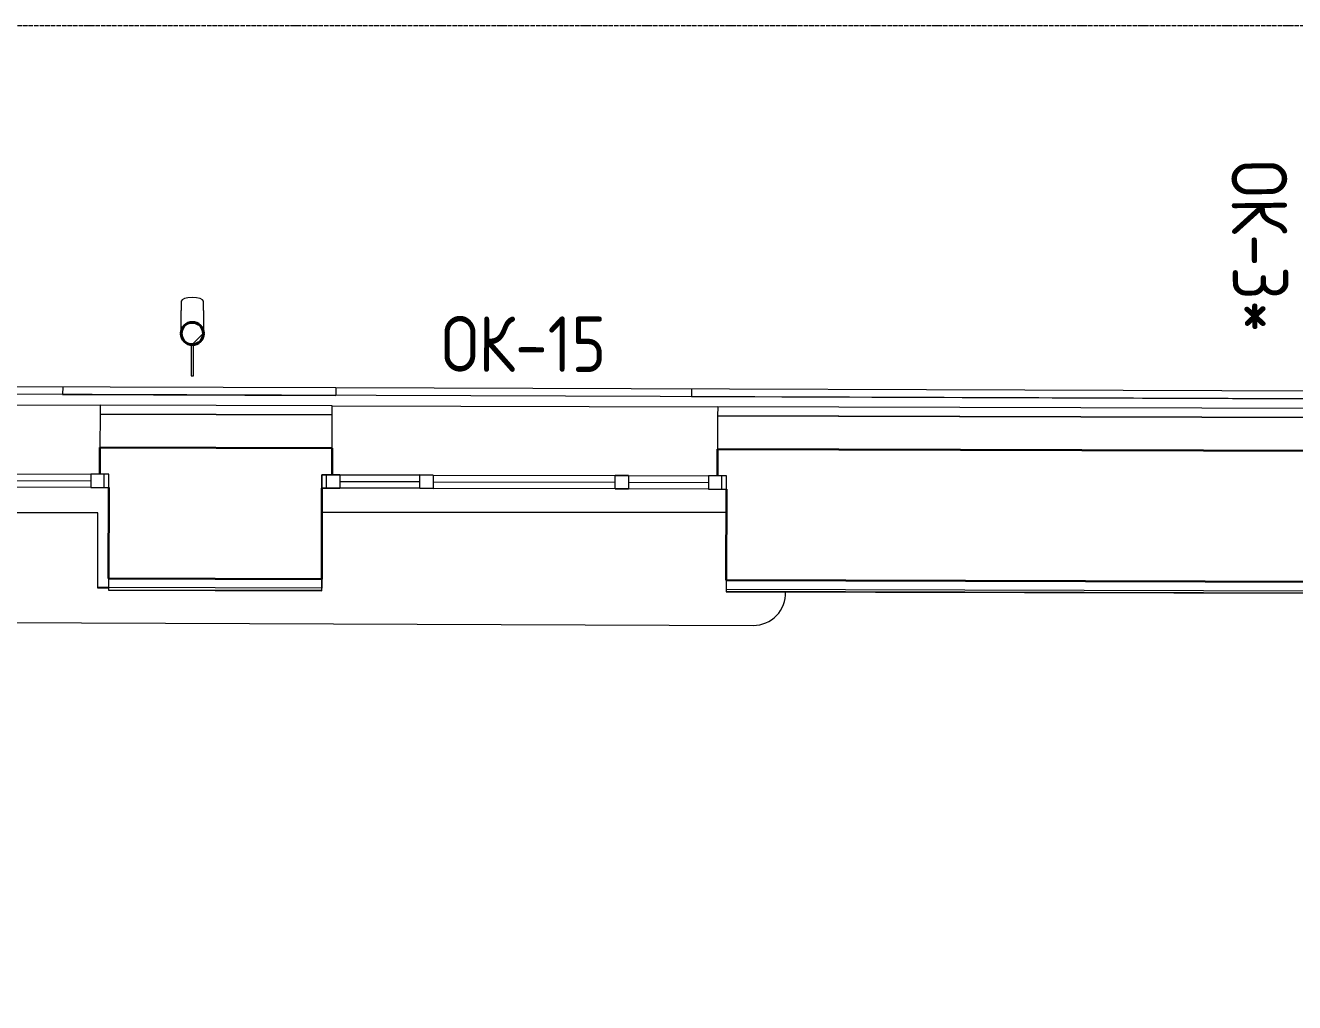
# Model space of a CAD drawing. Header units: millimetres. Extents: x -10178924 to 11692288, y -947381 to 58396.
# Drawn here: x 31989 to 37701, y -362268 to -357869 of the extents above; entities that cross this region are included whole.
import ezdxf

# ---------------------------------------------------------------- set-up
doc = ezdxf.new("R2010")
doc.units = ezdxf.units.MM
doc.linetypes.add('ADSK_Линия сетки', pattern=[25, 20, -2.5, 0, -2.5])
for name, color, linetype, lineweight in [('_ Окна', 7, 'Continuous', 9), ('Двери', 7, 'Continuous', 9), ('Марки окон', 7, 'Continuous', 20), ('Обобщенные модели', 7, 'Continuous', 18), ('Окна', 7, 'Continuous', 9), ('Оси', 253, 'Continuous', 9), ('Перекрытие', 7, 'Continuous', 18), ('Стены внутренние', 7, 'Continuous', 18), ('Стены наружные', 7, 'Continuous', 18), ('Стены несущие', 7, 'Continuous', 30), ('Стены отделка', 7, 'Continuous', 30), ('Стены штриховка', 7, 'Continuous', 9), ('ШТРИХОВКА', 252, 'Continuous', 15)]:
    doc.layers.add(name, color=color, linetype=linetype, lineweight=lineweight)
doc.styles.add('GOST Common_2', font='GOST_Common.ttf', dxfattribs={"width": 0.9, "height": 250})

# ---------------------------------------------------------------- blocks, each defined once
blk = doc.blocks.new('Дверь-Alumark_двупольная с глухим окном_S70 - 1700х2200 алюм ост Д34л-6552820-План 4-го этажа')
at = {"layer": 'Двери', "lineweight": 30}
for p, q in [((880, 75), (104.9, 522.5)), ((-630, 75), (-97.4, 382.5))]:
    blk.add_line(p, q, dxfattribs=at)
at = {"layer": 'Двери'}
for p, q in [((-725, 75), (-725, 5)), ((-630, 75), (-725, 75)), ((-630, 5), (-630, 75)), ((880, 75), (880, 5)), ((975, 75), (880, 75)), ((975, 5), (975, 75)), ((-725, 5), (-630, 5)), ((880, 5), (975, 5))]:
    blk.add_line(p, q, dxfattribs=at)
blk = doc.blocks.new('окно трехпол с фрамугой - 1800 и 1820х2300_h___нов_ ок15-V15-План 4-го этажа')
at = {"layer": '_ Окна', "lineweight": 18}
for p, q in [((-910, 115), (-910, 175)), ((-910, 175), (-830, 175)), ((-830, 175), (-830, 115)), ((-470, 115), (-470, 175)), ((-470, 175), (-410, 175)), ((-410, 175), (-410, 115)), ((410, 115), (410, 175)), ((410, 175), (470, 175)), ((470, 175), (470, 115)), ((830, 175), (830, 115)), ((910, 175), (830, 175)), ((910, 115), (910, 175)), ((-830, 115), (-910, 115)), ((-410, 115), (-470, 115)), ((470, 115), (410, 115)), ((830, 115), (910, 115))]:
    blk.add_line(p, q, dxfattribs=at)
at = {"layer": '_ Окна'}
for p, q in [((-890, 115), (-890, 175)), ((890, 115), (890, 175)), ((-830, 145), (-470, 145)), ((-410, 145), (410, 145)), ((470, 145), (830, 145))]:
    blk.add_line(p, q, dxfattribs=at)
at = {"layer": 'Окна'}
for p, q in [((-910, 175), (-910, 115)), ((-830, 175), (-910, 175)), ((-830, 175), (-470, 175)), ((-410, 175), (-470, 175)), ((-410, 175), (410, 175)), ((470, 175), (410, 175)), ((470, 175), (830, 175)), ((910, 175), (830, 175)), ((910, 115), (910, 175)), ((-910, 115), (-830, 115)), ((-470, 115), (-830, 115)), ((-470, 115), (-410, 115)), ((410, 115), (-410, 115)), ((410, 115), (470, 115)), ((830, 115), (470, 115)), ((830, 115), (910, 115))]:
    blk.add_line(p, q, dxfattribs=at)
blk = doc.blocks.new('окно трехпол с фрамугой - 1800 и 1820х2300_h___нов_ ок15-2908112-План 4-го этажа')
at = {"layer": '_ Окна', "lineweight": 18}
for p, q in [((-910, 115), (-910, 175)), ((-910, 175), (-830, 175)), ((-830, 175), (-830, 115)), ((-470, 115), (-470, 175)), ((-470, 175), (-410, 175)), ((-410, 175), (-410, 115)), ((410, 115), (410, 175)), ((410, 175), (470, 175)), ((470, 175), (470, 115)), ((830, 175), (830, 115)), ((910, 175), (830, 175)), ((910, 115), (910, 175)), ((-830, 115), (-910, 115)), ((-410, 115), (-470, 115)), ((470, 115), (410, 115)), ((830, 115), (910, 115))]:
    blk.add_line(p, q, dxfattribs=at)
at = {"layer": '_ Окна'}
for p, q in [((-890, 115), (-890, 175)), ((890, 115), (890, 175)), ((-830, 145), (-470, 145)), ((-410, 145), (410, 145)), ((470, 145), (830, 145))]:
    blk.add_line(p, q, dxfattribs=at)
at = {"layer": 'Окна'}
for p, q in [((-910, 175), (-910, 115)), ((-830, 175), (-910, 175)), ((-830, 175), (-470, 175)), ((-410, 175), (-470, 175)), ((-410, 175), (410, 175)), ((470, 175), (410, 175)), ((470, 175), (830, 175)), ((910, 175), (830, 175)), ((910, 115), (910, 175)), ((-910, 115), (-830, 115)), ((-470, 115), (-830, 115)), ((-470, 115), (-410, 115)), ((410, 115), (-410, 115)), ((410, 115), (470, 115)), ((830, 115), (470, 115)), ((830, 115), (910, 115))]:
    blk.add_line(p, q, dxfattribs=at)
blk = doc.blocks.new('Водосток - Тип 1 _карниз больше 490мм_-5185615-План 4-го этажа')
at = {"layer": 'Обобщенные модели', "lineweight": 9}
h = blk.add_hatch(dxfattribs=at)
h.set_pattern_fill('FP_15', color=256, style=0, pattern_type=2)
h.set_pattern_definition([(45, (-32615.11, -13548.13), (-106.066, 106.066), [])])
h.paths.add_polyline_path([(125, 110), (146.7, 115), (164.1, 128.8), (173.7, 148.9), (173.7, 171.1), (164.1, 191.2), (146.7, 205), (125, 210), (102.3, 204.3), (85.9, 191.2), (76.3, 171.1), (77.4, 146.5), (85.9, 128.8), (103.3, 115), (120.3, 111.1)])
at = {"layer": 'Обобщенные модели'}
for p, q in [((75, 306.2), (75, 263.6)), ((175, 263.6), (175, 306.2)), ((120, 109.1), (120, -30)), ((130, -30), (130, 109.1)), ((120, -30), (130, -30))]:
    blk.add_line(p, q, dxfattribs=at)
at = {"layer": 'Обобщенные модели', "flags": 128}
for points in [[(75, 173), (75, 174.3), (75, 177), (75, 179.8), (75, 182.9), (75, 186.2), (75, 189.7), (75, 193.4), (75, 197.2), (75, 201.3), (75, 205.5), (75, 209.9), (75, 214.4), (75, 219.1), (75, 224), (75, 229), (75, 234.1), (75, 239.3), (75, 244.6), (75, 250.1), (75, 255.6), (75, 261.3), (75, 263.6)], [(175, 263.6), (175, 258), (175, 252.4), (175, 246.9), (175, 241.5), (175, 236.2), (175, 231.1), (175, 226), (175, 221.1), (175, 216.4), (175, 211.8), (175, 207.3), (175, 203), (175, 198.9), (175, 194.9), (175, 191.2), (175, 187.6), (175, 184.3), (175, 181.1), (175, 178.1), (175, 175.4), (175, 173)]]:
    blk.add_lwpolyline(points, dxfattribs=at)
at = {"layer": 'Обобщенные модели'}
for start, end in [(90, 270), (270, 90)]:
    blk.add_arc((125, 160), 52, start, end, dxfattribs=at)
at = {"layer": 'Обобщенные модели', "lineweight": 40}
for start, end in [(90, 270), (270, 90)]:
    blk.add_arc((125, 160), 50, start, end, dxfattribs=at)
at = {"layer": 'Обобщенные модели'}
for start_param, end_param in [(4.712389, 6.283185), (3.141593, 4.712389)]:
    blk.add_ellipse((125, 306.2), major_axis=(-50, 0), ratio=0.309017, start_param=start_param, end_param=end_param, dxfattribs=at)
blk = doc.blocks.new('оси')
at = {"layer": 'Оси', "linetype": 'ADSK_Линия сетки'}
blk.add_line((-3614.3, 15100), (62615.4, 15100), dxfattribs=at)
blk = doc.blocks.new('4 этаж')
at = {"layer": 'Перекрытие'}
for p, q in [((32314.7, -235369.6), (30543.7, -235369.6)), ((32314.7, -235709.6), (32314.7, -235369.6)), ((35142.9, -235368.7), (33323.5, -235368.7)), ((35142.9, -235573.3), (35142.9, -235368.7)), ((33322.9, -235570.9), (33322.9, -235709.6)), ((32362.8, -235709.6), (32314.7, -235709.6)), ((24452.9, -235832.6), (35265, -235876.9))]:
    blk.add_line(p, q, dxfattribs=at)
blk.add_arc((35265, -235731.6), 145.3, 270, 2.165, dxfattribs=at)
at = {"layer": 'Стены внутренние'}
blk.add_line((32362.8, -235706), (32314.7, -235705.9), dxfattribs=at)
at = {"layer": 'Стены наружные'}
for p, q in [((27735, -234787.4), (33386.3, -234806.6)), ((37852.3, -234856.8), (29381.6, -234828)), ((32156.7, -234802.4), (32156.6, -234837.4)), ((32156.6, -234837.4), (33386.2, -234841.6)), ((33386.3, -234806.6), (33386.2, -234841.6)), ((33386.3, -234806.6), (37816.9, -234821.6)), ((34986.7, -234812), (34986.5, -234847)), ((30590, -234881.3), (32325, -234885.9)), ((33369.7, -234888.6), (35104.7, -234893.2)), ((34986.5, -234847), (37851.7, -234856.7))]:
    blk.add_line(p, q, dxfattribs=at)
at = {"layer": 'Стены несущие'}
for p, q in [((32324.5, -235075.9), (32324.2, -235195.9)), ((33369.2, -235078.6), (32324.5, -235075.9)), ((33368.9, -235198.6), (33369.2, -235078.6)), ((35104.2, -235083.2), (35103.9, -235203.2)), ((35104.2, -235083.2), (38094.3, -235091.1)), ((32364, -235256), (32362.9, -235666)), ((33322.7, -235668.5), (33323.8, -235258.5)), ((35143.7, -235263.3), (35142.7, -235673.3)), ((33322.7, -235668.5), (32362.9, -235666)), ((37921.2, -235680.6), (35142.7, -235673.3))]:
    blk.add_line(p, q, dxfattribs=at)
at = {"layer": 'Стены отделка', "lineweight": 9}
for p, q in [((32325, -234885.9), (32324.9, -234925.9)), ((33369.7, -234888.6), (32325, -234885.9)), ((33369.6, -234928.6), (33369.7, -234888.6)), ((35104.7, -234893.2), (35104.6, -234933.2)), ((37902, -234900.6), (35104.7, -234893.2)), ((32324.9, -234925.9), (32324.5, -235075.9)), ((33369.2, -235078.6), (33369.6, -234928.6)), ((35104.6, -234933.2), (35104.2, -235083.2)), ((35104.9, -234933.2), (35104.6, -234933.2)), ((32362.9, -235666), (32362.8, -235706)), ((33322.6, -235708.5), (33322.7, -235668.5)), ((35142.7, -235673.3), (35142.6, -235713.3)), ((33322.6, -235708.5), (32362.8, -235706)), ((32362.8, -235706), (32362.8, -235718)), ((32362.8, -235718), (33322.5, -235720.5)), ((33322.5, -235720.5), (33322.6, -235708.5)), ((35142.6, -235713.3), (35142.5, -235725.3)), ((35142.5, -235725.3), (37889.8, -235732.5)), ((35142.6, -235713.3), (37941.3, -235720.7))]:
    blk.add_line(p, q, dxfattribs=at)
at = {"layer": 'Стены штриховка'}
for p, q in [((32324.9, -234925.9), (33369.6, -234928.6)), ((33369.6, -234928.6), (32324.9, -234925.9)), ((35104.6, -234933.2), (37902.5, -234940.6)), ((37902.5, -234940.6), (35104.9, -234933.2)), ((32362.8, -235716), (33322.5, -235718.5)), ((35142.5, -235723.3), (37891.8, -235730.6))]:
    blk.add_line(p, q, dxfattribs=at)
at = {"color": 253}
blk.add_blockref('оси', (-6500.4, -248276.1), dxfattribs=at)
at = {"layer": 'Двери', "rotation": 270}
blk.add_blockref('Дверь-Alumark_двупольная с глухим окном_S70 - 1700х2200 алюм ост Д34л-6552820-План 4-го этажа', (31848.9, -238265.4), dxfattribs=at)
at = {"layer": 'Обобщенные модели'}
blk.add_blockref('Водосток - Тип 1 _карниз больше 490мм_-5185615-План 4-го этажа', (32615.1, -234723), dxfattribs=at)
at = {"layer": 'Окна', "rotation": 359.8491625167525}
for name, p in [('окно трехпол с фрамугой - 1800 и 1820х2300_h___нов_ ок15-V15-План 4-го этажа', (31453.7, -235368.6)), ('окно трехпол с фрамугой - 1800 и 1820х2300_h___нов_ ок15-2908112-План 4-го этажа', (34233.4, -235375.9))]:
    blk.add_blockref(name, p, dxfattribs=at)
at = {"layer": 'Марки окон', "lineweight": 9, "char_height": 250, "attachment_point": 5, "line_spacing_factor": 1.022766, "style": 'GOST Common_2'}
for s, insert, width, rotation in [('\\pxqc,t1.8,3.6,5.4,7.2,9,10.8,12.6,14.4,16.2,18,19.8,21.6,23.4,25.2,27,28.8,30.6,32.4,34.2,36,37.8,39.6,41.4,43.2,45,46.8,48.6,50.4,52.2,54,55.8,57.6;{ОК-3*}', (37545.3, -234170.2), 839.7, 270.675), ('\\pxqc,t1.8,3.6,5.4,7.2,9,10.8,12.6,14.4,16.2,18,19.8,21.6,23.4,25.2,27,28.8,30.6,32.4,34.2,36,37.8,39.6,41.4,43.2,45,46.8,48.6,50.4,52.2,54,55.8,57.6;{ОК-15}', (34231.9, -234610.7), 797.4, 359.8492)]:
    blk.add_mtext(s, dxfattribs=dict(at, insert=insert, width=width, rotation=rotation))

msp = doc.modelspace()

# ---------------------------------------------------------------- block references
at = {"layer": 'ШТРИХОВКА'}
msp.add_blockref('4 этаж', (0, -124693.3), dxfattribs=at)

doc.saveas('drawing.dxf')
